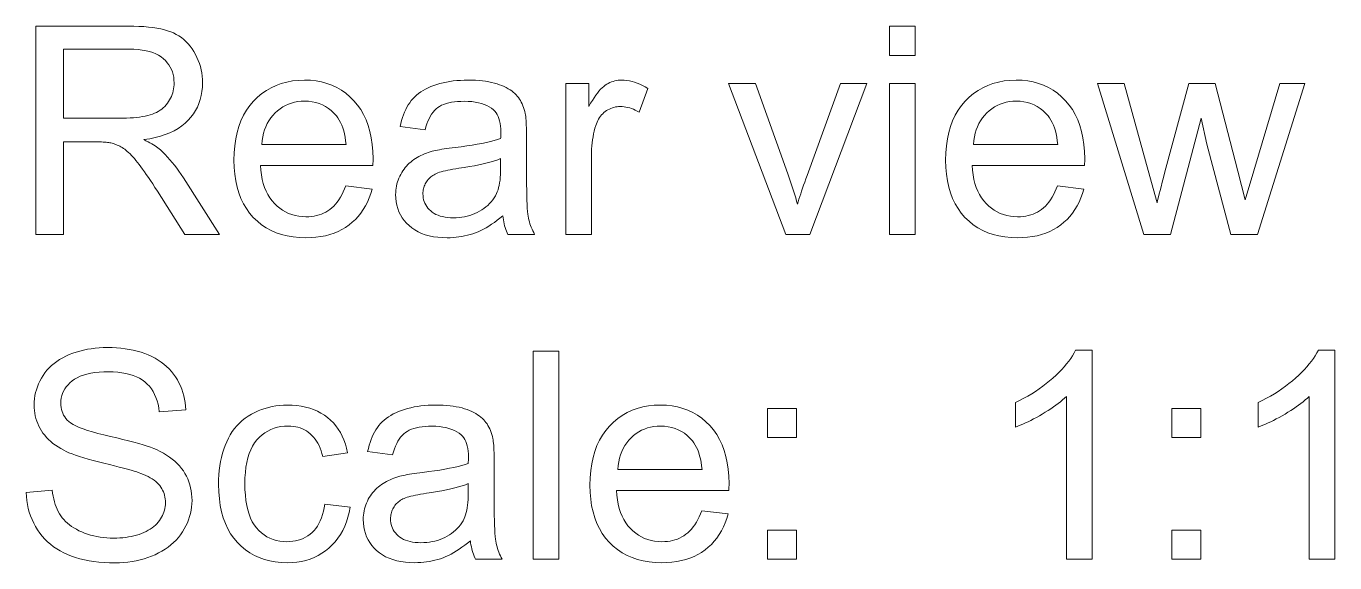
# Model space of a CAD drawing. Extents: x 10 to 410, y 5 to 287.
# Drawn here: x 251.95 to 283.36, y 89.09 to 101.98 of the extents above; entities that cross this region are included whole.
import ezdxf

# ---------------------------------------------------------------- set-up
doc = ezdxf.new("R2010")
doc.units = 0

msp = doc.modelspace()

# ---------------------------------------------------------------- linework, layer by layer
at = {"color": 7, "lineweight": 13}
for points in [[(252.182724, 96.981026), (252.182724, 101.981026), (254.399643, 101.981026), (254.530121, 101.979675), (254.654205, 101.975639), (254.771866, 101.968903), (254.883133, 101.959473), (254.987976, 101.947342), (255.086395, 101.932526), (255.178421, 101.915009), (255.264023, 101.894806), (255.343231, 101.871902), (255.416, 101.846306), (255.484192, 101.817299), (255.549561, 101.784164), (255.612152, 101.746902), (255.671936, 101.705513), (255.728928, 101.659996), (255.783127, 101.610359), (255.834534, 101.556587), (255.883133, 101.498695), (255.92894, 101.436668), (255.971939, 101.370522), (256.011475, 101.30159), (256.046844, 101.231232), (256.078033, 101.159439), (256.105103, 101.086212), (256.127991, 101.011551), (256.146698, 100.935463), (256.161255, 100.857933), (256.171661, 100.778976), (256.177917, 100.698593), (256.179993, 100.616768), (256.176544, 100.512032), (256.166199, 100.410629), (256.148987, 100.312576), (256.124878, 100.217857), (256.093872, 100.126488), (256.055969, 100.03846), (256.0112, 99.953773), (255.959534, 99.872429), (255.90097, 99.794426), (255.83551, 99.719772), (255.762863, 99.649445), (255.682724, 99.584435), (255.595062, 99.52475), (255.499908, 99.470383), (255.397247, 99.421341), (255.287079, 99.377617), (255.169418, 99.339211), (255.04425, 99.306129), (254.911575, 99.278366), (254.771393, 99.25592), (254.822662, 99.230721), (254.871399, 99.205582), (254.917603, 99.180511), (254.961304, 99.155518), (255.002472, 99.130585), (255.041107, 99.105721), (255.077225, 99.080925), (255.110825, 99.056198), (255.141891, 99.03154), (255.170441, 99.006943), (255.228119, 98.952408), (255.285172, 98.895218), (255.341614, 98.835358), (255.397461, 98.772842), (255.452667, 98.707664), (255.507278, 98.639824), (255.561264, 98.569328), (255.614639, 98.49617), (255.667404, 98.420349), (255.719559, 98.341873), (256.589264, 96.981026), (255.757065, 96.981026), (255.095413, 98.021271), (255.038452, 98.1092), (254.983536, 98.192894), (254.930679, 98.272362), (254.879852, 98.347603), (254.831085, 98.41861), (254.784363, 98.48539), (254.73967, 98.547943), (254.697037, 98.606262), (254.656464, 98.660355), (254.61792, 98.71022), (254.580795, 98.756538), (254.544449, 98.799988), (254.508896, 98.840576), (254.474121, 98.878296), (254.44014, 98.913155), (254.406937, 98.945145), (254.374512, 98.974274), (254.34288, 99.000534), (254.312027, 99.023933), (254.281967, 99.044464), (254.252243, 99.062981), (254.222412, 99.080345), (254.19249, 99.096542), (254.16246, 99.111588), (254.132324, 99.125465), (254.102097, 99.138191), (254.071747, 99.14975), (254.041321, 99.160156), (254.010773, 99.169395), (253.980133, 99.177475), (253.956177, 99.182014), (253.929382, 99.186073), (253.899704, 99.189651), (253.867172, 99.192757), (253.831757, 99.195381), (253.793503, 99.197533), (253.752365, 99.199203), (253.708374, 99.200401), (253.661499, 99.201111), (253.611771, 99.201355), (252.844391, 99.201355), (252.844391, 96.981026)], [(272.670441, 101.275024), (272.670441, 101.981026), (273.284363, 101.981026), (273.284363, 101.275024)], [(252.844391, 99.774338), (254.266617, 99.774338), (254.355362, 99.775276), (254.440155, 99.778091), (254.520981, 99.782784), (254.59787, 99.789345), (254.670776, 99.797791), (254.739746, 99.808105), (254.804749, 99.820297), (254.865799, 99.834366), (254.922897, 99.850311), (254.976028, 99.868134), (255.02597, 99.888016), (255.073441, 99.910156), (255.118469, 99.93454), (255.161026, 99.961174), (255.201141, 99.990067), (255.238785, 100.021202), (255.273987, 100.054596), (255.306732, 100.090233), (255.337021, 100.128128), (255.364853, 100.168266), (255.390121, 100.2099), (255.412735, 100.252243), (255.432678, 100.295296), (255.449982, 100.339073), (255.464615, 100.383568), (255.476578, 100.428772), (255.485886, 100.474701), (255.492538, 100.521339), (255.496536, 100.568695), (255.497864, 100.616768), (255.495285, 100.686447), (255.487564, 100.753601), (255.474686, 100.818237), (255.456665, 100.880341), (255.433487, 100.939926), (255.405167, 100.996986), (255.371689, 101.051521), (255.333054, 101.103539), (255.289291, 101.153023), (255.240356, 101.199989), (255.185867, 101.243408), (255.125427, 101.282257), (255.05899, 101.316528), (254.986603, 101.346237), (254.908249, 101.371376), (254.823914, 101.391937), (254.733627, 101.407936), (254.63736, 101.419357), (254.535126, 101.426216), (254.426926, 101.428505), (252.844391, 101.428505)], [(259.61792, 98.147469), (260.252289, 98.069023), (260.219727, 97.96032), (260.182037, 97.856606), (260.139221, 97.757866), (260.091309, 97.664108), (260.038269, 97.575333), (259.980133, 97.491531), (259.91687, 97.412712), (259.84848, 97.338867), (259.774963, 97.270012), (259.69635, 97.206131), (259.612946, 97.147804), (259.525024, 97.095627), (259.432587, 97.049576), (259.335663, 97.009674), (259.234222, 96.975906), (259.128296, 96.94828), (259.017853, 96.926796), (258.902924, 96.911446), (258.783478, 96.902237), (258.659515, 96.89917), (258.503876, 96.904068), (258.354828, 96.918747), (258.212341, 96.943222), (258.076447, 96.977478), (257.947144, 97.02153), (257.824402, 97.075363), (257.708252, 97.138992), (257.598694, 97.212402), (257.495697, 97.295609), (257.399292, 97.388596), (257.310852, 97.490425), (257.231689, 97.600128), (257.161865, 97.717705), (257.101349, 97.84317), (257.05014, 97.976509), (257.00824, 98.117722), (256.975647, 98.266823), (256.952362, 98.423798), (256.938385, 98.588646), (256.933746, 98.761383), (256.938446, 98.940094), (256.952576, 99.110626), (256.976105, 99.27298), (257.009064, 99.427139), (257.051422, 99.573112), (257.10318, 99.710899), (257.164368, 99.840508), (257.234985, 99.961929), (257.314972, 100.075157), (257.404419, 100.180206), (257.501343, 100.276115), (257.603851, 100.361923), (257.711975, 100.437645), (257.825684, 100.503265), (257.945007, 100.558792), (258.069885, 100.604218), (258.200378, 100.639549), (258.336456, 100.664795), (258.478149, 100.679932), (258.625427, 100.684982), (258.768066, 100.680038), (258.905365, 100.665199), (259.037354, 100.640472), (259.164032, 100.605858), (259.28537, 100.561348), (259.401398, 100.506943), (259.512115, 100.442657), (259.617493, 100.368477), (259.71759, 100.284401), (259.812317, 100.190437), (259.899811, 100.087509), (259.978088, 99.976524), (260.04715, 99.857491), (260.106995, 99.730415), (260.157654, 99.595284), (260.199097, 99.452103), (260.231323, 99.300873), (260.254333, 99.141602), (260.268158, 98.974274), (260.272766, 98.798897), (260.272736, 98.787437), (260.272614, 98.774887), (260.272461, 98.761246), (260.272217, 98.746513), (260.271912, 98.730682), (260.271545, 98.713768), (260.271088, 98.695763), (260.270569, 98.676659), (260.269989, 98.656471), (260.269348, 98.635185), (257.568115, 98.635185), (257.577637, 98.518608), (257.592529, 98.407631), (257.612823, 98.302238), (257.638519, 98.202446), (257.669586, 98.108246), (257.706055, 98.019638), (257.747894, 97.936623), (257.795135, 97.8592), (257.847748, 97.787369), (257.905762, 97.721138), (257.967987, 97.660866), (258.033203, 97.606949), (258.10141, 97.559372), (258.172638, 97.518135), (258.246826, 97.483246), (258.324066, 97.454697), (258.404266, 97.432495), (258.487488, 97.416634), (258.5737, 97.40712), (258.662933, 97.403946), (258.729492, 97.405716), (258.794037, 97.411041), (258.856628, 97.419907), (258.917236, 97.43232), (258.975861, 97.44828), (259.032501, 97.467789), (259.087189, 97.490845), (259.139893, 97.517448), (259.190613, 97.5476), (259.239349, 97.581299), (259.286102, 97.618881), (259.330872, 97.660698), (259.373688, 97.706741), (259.41452, 97.757011), (259.453339, 97.811516), (259.490234, 97.870247), (259.525116, 97.933212), (259.558014, 98.000397), (259.588959, 98.071815)], [(263.386688, 97.427818), (263.318726, 97.371544), (263.251282, 97.31868), (263.184326, 97.269226), (263.11792, 97.223183), (263.052002, 97.18055), (262.986603, 97.141327), (262.921722, 97.105515), (262.85733, 97.073112), (262.793488, 97.044121), (262.730133, 97.018539), (262.666565, 96.995865), (262.602081, 96.975571), (262.536682, 96.957664), (262.470367, 96.942146), (262.403137, 96.929016), (262.334961, 96.918266), (262.2659, 96.909912), (262.195892, 96.903946), (262.124969, 96.900368), (262.053101, 96.89917), (261.936493, 96.902084), (261.825409, 96.910835), (261.719849, 96.925415), (261.619812, 96.945831), (261.52533, 96.972076), (261.43634, 97.00415), (261.352875, 97.042061), (261.274933, 97.0858), (261.202545, 97.135376), (261.135651, 97.190781), (261.074738, 97.250725), (261.020233, 97.313904), (260.972137, 97.380325), (260.930481, 97.449989), (260.895203, 97.522888), (260.866333, 97.599037), (260.843903, 97.678413), (260.827881, 97.76104), (260.818268, 97.846901), (260.815063, 97.936005), (260.816254, 97.988754), (260.819885, 98.040573), (260.825958, 98.091476), (260.834412, 98.141464), (260.845337, 98.190521), (260.858643, 98.238663), (260.87439, 98.285889), (260.892548, 98.332184), (260.913116, 98.377563), (260.936127, 98.42202), (260.96109, 98.465149), (260.987549, 98.506538), (261.015533, 98.546188), (261.044983, 98.584099), (261.075958, 98.620262), (261.108429, 98.654694), (261.142395, 98.687386), (261.177887, 98.718338), (261.214844, 98.747551), (261.253326, 98.775024), (261.29303, 98.80098), (261.33374, 98.825638), (261.375427, 98.848999), (261.418121, 98.871063), (261.461792, 98.891838), (261.50647, 98.911308), (261.552124, 98.929489), (261.598755, 98.946373), (261.646393, 98.96196), (261.695007, 98.97625), (261.733002, 98.985764), (261.774658, 98.995216), (261.820038, 99.004593), (261.86908, 99.013901), (261.921814, 99.023148), (261.97821, 99.032318), (262.0383, 99.041428), (262.102081, 99.050468), (262.169556, 99.059433), (262.240692, 99.068336), (262.385468, 99.086411), (262.52243, 99.105171), (262.65152, 99.124611), (262.772766, 99.144737), (262.886169, 99.165543), (262.99173, 99.187027), (263.089447, 99.209198), (263.179321, 99.232048), (263.261322, 99.255585), (263.33551, 99.2798), (263.336151, 99.304115), (263.336731, 99.326591), (263.33725, 99.347229), (263.337708, 99.36602), (263.338074, 99.382973), (263.338379, 99.398079), (263.338623, 99.411346), (263.338776, 99.422775), (263.338898, 99.432358), (263.338928, 99.440102), (263.337189, 99.512917), (263.33197, 99.581299), (263.323273, 99.645248), (263.311096, 99.704765), (263.295441, 99.759842), (263.276306, 99.810493), (263.253693, 99.856705), (263.2276, 99.898491), (263.198029, 99.935837), (263.164978, 99.96875), (263.115631, 100.008278), (263.061707, 100.043648), (263.003204, 100.074852), (262.940155, 100.101898), (262.872528, 100.124786), (262.800323, 100.143509), (262.723541, 100.158073), (262.642212, 100.168472), (262.556274, 100.174713), (262.46579, 100.176796), (262.381439, 100.175278), (262.301605, 100.170723), (262.226318, 100.163139), (262.155579, 100.152512), (262.089355, 100.138855), (262.027679, 100.122162), (261.97052, 100.102425), (261.917908, 100.079659), (261.869843, 100.053864), (261.826294, 100.025024), (261.786102, 99.992332), (261.748077, 99.954971), (261.712158, 99.912933), (261.678406, 99.866226), (261.64682, 99.814842), (261.617371, 99.758789), (261.590057, 99.698059), (261.564911, 99.63266), (261.541901, 99.562592), (261.521057, 99.487846), (260.920776, 99.569702), (260.938202, 99.645302), (260.957764, 99.717926), (260.979401, 99.78759), (261.003174, 99.854286), (261.029083, 99.918015), (261.057068, 99.978775), (261.087189, 100.036568), (261.119415, 100.091393), (261.153748, 100.14325), (261.190216, 100.192146), (261.229401, 100.238464), (261.271942, 100.282593), (261.31781, 100.324547), (261.367035, 100.364311), (261.419586, 100.401901), (261.475494, 100.437302), (261.534729, 100.47052), (261.597321, 100.501556), (261.663239, 100.530411), (261.732513, 100.557083), (261.804565, 100.581383), (261.878906, 100.603127), (261.955475, 100.622314), (262.034302, 100.638939), (262.115356, 100.653008), (262.198669, 100.66452), (262.284241, 100.67347), (262.37207, 100.679863), (262.462158, 100.683701), (262.554474, 100.684982), (262.645508, 100.683891), (262.733063, 100.680618), (262.817139, 100.675156), (262.897736, 100.667519), (262.974854, 100.6577), (263.048462, 100.645691), (263.118622, 100.6315), (263.185303, 100.615135), (263.248505, 100.596581), (263.308228, 100.575844), (263.364685, 100.553452), (263.41806, 100.529938), (263.468353, 100.505295), (263.515594, 100.479523), (263.559753, 100.452629), (263.600861, 100.424614), (263.638885, 100.39547), (263.673859, 100.365204), (263.70575, 100.333809), (263.734558, 100.301285), (263.761017, 100.267334), (263.785858, 100.231636), (263.809052, 100.194206), (263.830597, 100.155037), (263.850525, 100.114128), (263.868805, 100.071472), (263.885437, 100.027084), (263.900452, 99.980957), (263.913818, 99.93309), (263.925568, 99.883484), (263.931396, 99.849579), (263.936615, 99.810631), (263.941223, 99.766632), (263.94519, 99.71759), (263.948578, 99.663498), (263.951355, 99.604355), (263.953491, 99.540169), (263.955017, 99.470932), (263.955933, 99.396645), (263.956238, 99.317314), (263.956238, 98.498764), (263.956635, 98.333839), (263.957825, 98.181503), (263.959778, 98.041756), (263.962524, 97.914589), (263.966064, 97.800003), (263.970367, 97.698013), (263.975464, 97.608604), (263.981354, 97.531776), (263.988037, 97.467537), (263.995483, 97.415886), (264.004089, 97.370712), (264.014221, 97.325912), (264.025909, 97.281487), (264.039124, 97.237434), (264.053894, 97.193764), (264.07016, 97.150467), (264.087982, 97.107544), (264.10733, 97.064995), (264.128235, 97.02282), (264.150665, 96.981026), (263.50946, 96.981026), (263.491028, 97.019875), (263.473999, 97.060013), (263.458313, 97.101456), (263.44397, 97.144188), (263.431, 97.188225), (263.419403, 97.233551), (263.40918, 97.280174), (263.40033, 97.328094), (263.392822, 97.377312)], [(264.901001, 96.981026), (264.901001, 100.603127), (265.453522, 100.603127), (265.453522, 100.054016), (265.495483, 100.128464), (265.536804, 100.19767), (265.577484, 100.26162), (265.617493, 100.32032), (265.656891, 100.373764), (265.695618, 100.421951), (265.733704, 100.46489), (265.771118, 100.502579), (265.807892, 100.535019), (265.844055, 100.562202), (265.880219, 100.585526), (265.917084, 100.6064), (265.954712, 100.624817), (265.993011, 100.640778), (266.032043, 100.654289), (266.071808, 100.665337), (266.112274, 100.673935), (266.153442, 100.680069), (266.195343, 100.683754), (266.237976, 100.684982), (266.30014, 100.683006), (266.362518, 100.677071), (266.42511, 100.667175), (266.487915, 100.653328), (266.550903, 100.635529), (266.614105, 100.61377), (266.67749, 100.588051), (266.741119, 100.55838), (266.804932, 100.52475), (266.868927, 100.487167), (266.657471, 99.917587), (266.612457, 99.942863), (266.567444, 99.965469), (266.52243, 99.985428), (266.477386, 100.002716), (266.432373, 100.017349), (266.38736, 100.02932), (266.342346, 100.038628), (266.297302, 100.04528), (266.252289, 100.049271), (266.207275, 100.050606), (266.16745, 100.049393), (266.128418, 100.045761), (266.09021, 100.039703), (266.052856, 100.031227), (266.016266, 100.020332), (265.98053, 100.007011), (265.945618, 99.991272), (265.911499, 99.973114), (265.878204, 99.95253), (265.845734, 99.929527), (265.814606, 99.904373), (265.785309, 99.877342), (265.757843, 99.848434), (265.732239, 99.817657), (265.708466, 99.784996), (265.686523, 99.750465), (265.666443, 99.714058), (265.648193, 99.675774), (265.631805, 99.635612), (265.617249, 99.593575), (265.597778, 99.527481), (265.580414, 99.460152), (265.565063, 99.391602), (265.551758, 99.321815), (265.540497, 99.250809), (265.531281, 99.178574), (265.524109, 99.105103), (265.519012, 99.030411), (265.51593, 98.954491), (265.514923, 98.877342), (265.514923, 96.981026)], [(270.180664, 96.981026), (268.802765, 100.603127), (269.450806, 100.603127), (270.228424, 98.43396), (270.253448, 98.363426), (270.278076, 98.292351), (270.302307, 98.220726), (270.326111, 98.14856), (270.349487, 98.075844), (270.372498, 98.002579), (270.395081, 97.928772), (270.417236, 97.854424), (270.438995, 97.779526), (270.460358, 97.704079), (270.477356, 97.762543), (270.495667, 97.823318), (270.515289, 97.886414), (270.536194, 97.951828), (270.558411, 98.019569), (270.581909, 98.089622), (270.606689, 98.161995), (270.632782, 98.236687), (270.660187, 98.313698), (270.688843, 98.393028), (271.493774, 100.603127), (272.124725, 100.603127), (270.753662, 96.981026)], [(272.670441, 96.981026), (272.670441, 100.603127), (273.284363, 100.603127), (273.284363, 96.981026)], [(276.698395, 98.147469), (277.332794, 98.069023), (277.300201, 97.96032), (277.262512, 97.856606), (277.219727, 97.757866), (277.171814, 97.664108), (277.118774, 97.575333), (277.060608, 97.491531), (276.997345, 97.412712), (276.928955, 97.338867), (276.855469, 97.270012), (276.776855, 97.206131), (276.69342, 97.147804), (276.605499, 97.095627), (276.513062, 97.049576), (276.416138, 97.009674), (276.314697, 96.975906), (276.208771, 96.94828), (276.098328, 96.926796), (275.983398, 96.911446), (275.863953, 96.902237), (275.740021, 96.89917), (275.584381, 96.904068), (275.435303, 96.918747), (275.292816, 96.943222), (275.156921, 96.977478), (275.027618, 97.02153), (274.904877, 97.075363), (274.788727, 97.138992), (274.679169, 97.212402), (274.576172, 97.295609), (274.479797, 97.388596), (274.391327, 97.490425), (274.312195, 97.600128), (274.24234, 97.717705), (274.181824, 97.84317), (274.130615, 97.976509), (274.088715, 98.117722), (274.056122, 98.266823), (274.032867, 98.423798), (274.01889, 98.588646), (274.014221, 98.761383), (274.018951, 98.940094), (274.033051, 99.110626), (274.05658, 99.27298), (274.089539, 99.427139), (274.131897, 99.573112), (274.183685, 99.710899), (274.244873, 99.840508), (274.31546, 99.961929), (274.395477, 100.075157), (274.484894, 100.180206), (274.581818, 100.276115), (274.684357, 100.361923), (274.79248, 100.437645), (274.906189, 100.503265), (275.025482, 100.558792), (275.150391, 100.604218), (275.280884, 100.639549), (275.416962, 100.664795), (275.558655, 100.679932), (275.705902, 100.684982), (275.848541, 100.680038), (275.98587, 100.665199), (276.117859, 100.640472), (276.244507, 100.605858), (276.365875, 100.561348), (276.481903, 100.506943), (276.592621, 100.442657), (276.697998, 100.368477), (276.798065, 100.284401), (276.892822, 100.190437), (276.980286, 100.087509), (277.058563, 99.976524), (277.127625, 99.857491), (277.1875, 99.730415), (277.238129, 99.595284), (277.279572, 99.452103), (277.311798, 99.300873), (277.334839, 99.141602), (277.348633, 98.974274), (277.353241, 98.798897), (277.35321, 98.787437), (277.353119, 98.774887), (277.352936, 98.761246), (277.352692, 98.746513), (277.352386, 98.730682), (277.35202, 98.713768), (277.351563, 98.695763), (277.351074, 98.676659), (277.350494, 98.656471), (277.349854, 98.635185), (274.648621, 98.635185), (274.658142, 98.518608), (274.673035, 98.407631), (274.693329, 98.302238), (274.718994, 98.202446), (274.750092, 98.108246), (274.78653, 98.019638), (274.8284, 97.936623), (274.87561, 97.8592), (274.928253, 97.787369), (274.986267, 97.721138), (275.048462, 97.660866), (275.113678, 97.606949), (275.181885, 97.559372), (275.253113, 97.518135), (275.327332, 97.483246), (275.404541, 97.454697), (275.484772, 97.432495), (275.567993, 97.416634), (275.654205, 97.40712), (275.743439, 97.403946), (275.809967, 97.405716), (275.874542, 97.411041), (275.937134, 97.419907), (275.997742, 97.43232), (276.056366, 97.44828), (276.113007, 97.467789), (276.167664, 97.490845), (276.220367, 97.517448), (276.271088, 97.5476), (276.319824, 97.581299), (276.366577, 97.618881), (276.411377, 97.660698), (276.454163, 97.706741), (276.494995, 97.757011), (276.533844, 97.811516), (276.570709, 97.870247), (276.605591, 97.933212), (276.638519, 98.000397), (276.669464, 98.071815)], [(278.772064, 96.981026), (277.663605, 100.603127), (278.298004, 100.603127), (278.87439, 98.512405), (279.089264, 97.734779), (279.093597, 97.752686), (279.101135, 97.783211), (279.111877, 97.826355), (279.125824, 97.882118), (279.142975, 97.9505), (279.163361, 98.031502), (279.18692, 98.125122), (279.213684, 98.231369), (279.243652, 98.350227), (279.276855, 98.481705), (279.853241, 100.603127), (280.484222, 100.603127), (281.02652, 98.502174), (281.207275, 97.809814), (281.415314, 98.508995), (282.036072, 100.603127), (282.632935, 100.603127), (281.50058, 96.981026), (280.862793, 96.981026), (280.286407, 99.150192), (280.146576, 99.767517), (279.413269, 96.981026)], [(257.602234, 99.139961), (259.624725, 99.139961), (259.615051, 99.22908), (259.602356, 99.313629), (259.58667, 99.393608), (259.567993, 99.469017), (259.546295, 99.539856), (259.521606, 99.606125), (259.493896, 99.667824), (259.463196, 99.724953), (259.429504, 99.777512), (259.392822, 99.8255), (259.332397, 99.892899), (259.268524, 99.953194), (259.201172, 100.006401), (259.130341, 100.052513), (259.056, 100.09153), (258.97821, 100.123451), (258.896942, 100.148285), (258.812195, 100.166016), (258.723969, 100.176659), (258.632233, 100.180206), (258.549011, 100.177376), (258.468475, 100.168884), (258.390625, 100.154732), (258.31546, 100.134911), (258.243011, 100.109436), (258.173248, 100.0783), (258.106171, 100.041496), (258.041779, 99.999031), (257.980103, 99.950912), (257.921112, 99.897125), (257.866058, 99.8386), (257.816132, 99.776253), (257.771393, 99.710083), (257.73175, 99.640099), (257.697296, 99.566292), (257.667999, 99.488663), (257.643829, 99.407219), (257.624817, 99.321953), (257.610931, 99.232864)], [(274.682709, 99.139961), (276.705231, 99.139961), (276.695557, 99.22908), (276.682861, 99.313629), (276.667175, 99.393608), (276.648468, 99.469017), (276.62677, 99.539856), (276.602081, 99.606125), (276.574402, 99.667824), (276.543701, 99.724953), (276.51001, 99.777512), (276.473297, 99.8255), (276.412903, 99.892899), (276.34903, 99.953194), (276.281677, 100.006401), (276.210815, 100.052513), (276.136505, 100.09153), (276.058716, 100.123451), (275.977417, 100.148285), (275.89267, 100.166016), (275.804443, 100.176659), (275.712738, 100.180206), (275.629486, 100.177376), (275.54895, 100.168884), (275.4711, 100.154732), (275.395966, 100.134911), (275.323486, 100.109436), (275.253723, 100.0783), (275.186646, 100.041496), (275.122284, 99.999031), (275.060608, 99.950912), (275.001617, 99.897125), (274.946533, 99.8386), (274.896637, 99.776253), (274.851868, 99.710083), (274.812256, 99.640099), (274.777802, 99.566292), (274.748474, 99.488663), (274.724304, 99.407219), (274.705292, 99.321953), (274.691437, 99.232864)], [(263.33551, 98.798897), (263.26532, 98.772018), (263.188446, 98.745964), (263.104889, 98.720726), (263.014648, 98.696304), (262.917725, 98.672707), (262.814087, 98.649918), (262.703796, 98.627953), (262.586823, 98.606812), (262.463135, 98.586479), (262.332794, 98.566971), (262.259277, 98.555923), (262.190216, 98.544601), (262.12558, 98.533005), (262.065399, 98.521133), (262.009644, 98.508995), (261.958313, 98.496582), (261.911407, 98.483887), (261.868927, 98.470932), (261.830902, 98.457695), (261.797302, 98.444191), (261.766663, 98.429916), (261.737427, 98.414383), (261.709625, 98.397583), (261.683258, 98.379524), (261.658325, 98.360207), (261.634827, 98.339622), (261.612762, 98.317772), (261.592133, 98.29467), (261.572937, 98.270302), (261.555176, 98.244667), (261.538971, 98.218117), (261.524475, 98.190987), (261.511688, 98.163277), (261.50058, 98.134979), (261.491211, 98.10611), (261.483551, 98.07666), (261.47757, 98.046631), (261.473297, 98.016022), (261.470734, 97.984825), (261.46991, 97.953056), (261.471741, 97.904762), (261.477325, 97.858109), (261.486633, 97.813087), (261.499634, 97.769699), (261.516357, 97.727959), (261.536804, 97.687843), (261.560974, 97.649376), (261.588867, 97.612541), (261.620453, 97.577339), (261.655762, 97.543785), (261.694672, 97.51268), (261.73703, 97.484848), (261.782806, 97.460289), (261.832031, 97.439003), (261.884705, 97.420998), (261.940826, 97.406265), (262.000397, 97.394806), (262.063416, 97.38662), (262.129883, 97.381706), (262.199768, 97.380074), (262.269928, 97.381622), (262.338531, 97.386276), (262.405548, 97.394035), (262.470978, 97.4049), (262.534882, 97.418869), (262.597168, 97.435936), (262.657928, 97.456108), (262.717102, 97.479385), (262.774689, 97.505768), (262.83075, 97.535255), (262.884521, 97.567436), (262.935364, 97.601898), (262.983307, 97.638649), (263.02829, 97.677681), (263.070343, 97.719002), (263.109467, 97.762611), (263.14563, 97.808502), (263.178894, 97.856674), (263.209229, 97.907135), (263.236603, 97.959877), (263.255402, 98.003471), (263.272217, 98.05101), (263.287048, 98.102516), (263.299896, 98.157967), (263.310791, 98.217384), (263.319702, 98.280754), (263.326599, 98.348076), (263.331573, 98.419365), (263.334534, 98.494598), (263.33551, 98.573792)], [(251.947388, 90.78389), (252.571533, 90.838455), (252.581573, 90.764771), (252.593979, 90.693779), (252.608719, 90.625481), (252.625824, 90.559875), (252.645294, 90.496964), (252.667099, 90.436752), (252.691269, 90.379234), (252.717773, 90.324402), (252.746658, 90.27227), (252.777878, 90.222839), (252.812073, 90.175667), (252.849838, 90.130341), (252.89119, 90.086853), (252.936127, 90.045212), (252.98465, 90.005409), (253.036743, 89.967445), (253.092422, 89.931328), (253.151688, 89.897049), (253.214523, 89.864616), (253.280945, 89.834023), (253.350006, 89.805832), (253.420776, 89.780609), (253.493256, 89.758362), (253.567444, 89.739075), (253.643326, 89.722748), (253.720917, 89.709396), (253.800217, 89.699013), (253.881226, 89.691597), (253.963928, 89.687141), (254.04834, 89.685661), (254.123169, 89.686783), (254.196228, 89.690163), (254.267502, 89.695793), (254.337021, 89.703667), (254.404755, 89.713799), (254.470718, 89.726181), (254.534897, 89.740814), (254.597321, 89.75769), (254.657959, 89.776825), (254.716827, 89.79821), (254.773315, 89.821556), (254.826859, 89.846573), (254.877411, 89.87326), (254.925018, 89.901619), (254.969635, 89.931656), (255.011307, 89.963356), (255.049988, 89.996727), (255.085724, 90.031769), (255.118484, 90.068489), (255.14827, 90.106873), (255.175171, 90.146454), (255.199219, 90.186752), (255.220459, 90.227768), (255.238861, 90.269493), (255.254425, 90.311943), (255.267166, 90.355103), (255.277069, 90.398979), (255.284149, 90.443573), (255.288391, 90.488884), (255.28981, 90.534912), (255.288452, 90.581383), (255.284363, 90.626656), (255.277542, 90.670738), (255.26799, 90.713631), (255.255707, 90.755325), (255.240707, 90.795822), (255.222961, 90.835129), (255.202499, 90.873245), (255.179306, 90.910164), (255.153381, 90.945892), (255.124329, 90.980461), (255.091721, 91.013901), (255.055573, 91.046219), (255.015869, 91.077408), (254.972626, 91.107468), (254.925827, 91.136414), (254.875488, 91.164223), (254.821594, 91.19091), (254.76416, 91.216476), (254.703186, 91.240913), (254.658066, 91.257469), (254.60318, 91.275772), (254.538544, 91.295807), (254.464172, 91.317581), (254.38002, 91.341103), (254.286133, 91.366356), (254.18248, 91.393349), (254.069077, 91.422089), (253.945923, 91.45256), (253.813004, 91.484772), (253.679337, 91.51767), (253.55394, 91.550186), (253.436783, 91.582336), (253.327881, 91.614105), (253.227234, 91.6455), (253.134827, 91.676521), (253.05069, 91.707161), (252.974808, 91.737434), (252.907181, 91.767326), (252.847794, 91.796844), (252.778, 91.835266), (252.711853, 91.875496), (252.649353, 91.917534), (252.5905, 91.96138), (252.535294, 92.007027), (252.483749, 92.054489), (252.435837, 92.103752), (252.391586, 92.154831), (252.350983, 92.20771), (252.314026, 92.262398), (252.280655, 92.318657), (252.250793, 92.376244), (252.224442, 92.435165), (252.201614, 92.495415), (252.182297, 92.556992), (252.166489, 92.619904), (252.15419, 92.684143), (252.145401, 92.74971), (252.140137, 92.816612), (252.138382, 92.884842), (252.140533, 92.96006), (252.146973, 93.034294), (252.157715, 93.107536), (252.17276, 93.179794), (252.192093, 93.25106), (252.215729, 93.321335), (252.243668, 93.390625), (252.275894, 93.458923), (252.312424, 93.52623), (252.353256, 93.592552), (252.398209, 93.656792), (252.447113, 93.717857), (252.499969, 93.775749), (252.556793, 93.830475), (252.617569, 93.882027), (252.682312, 93.930405), (252.751007, 93.975616), (252.823654, 94.017654), (252.900253, 94.056519), (252.980804, 94.092209), (253.06427, 94.124611), (253.149567, 94.153603), (253.23671, 94.179184), (253.325699, 94.201347), (253.416519, 94.220108), (253.509186, 94.235458), (253.603699, 94.247391), (253.700043, 94.25592), (253.798233, 94.261032), (253.89827, 94.262741), (254.008148, 94.260948), (254.115387, 94.255577), (254.220016, 94.246628), (254.322006, 94.234093), (254.421371, 94.217979), (254.518127, 94.19828), (254.612244, 94.175003), (254.703735, 94.14814), (254.792587, 94.117706), (254.87883, 94.083679), (254.961792, 94.046181), (255.040833, 94.005302), (255.115952, 93.961052), (255.187149, 93.913422), (255.254425, 93.862419), (255.31778, 93.808037), (255.377213, 93.750275), (255.432724, 93.68914), (255.484299, 93.624626), (255.531967, 93.55674), (255.575562, 93.486237), (255.614914, 93.413902), (255.65004, 93.339722), (255.680939, 93.263695), (255.707611, 93.185829), (255.730057, 93.106125), (255.748276, 93.024574), (255.762253, 92.941185), (255.772003, 92.855957), (255.777542, 92.768883), (255.143158, 92.72113), (255.130478, 92.813629), (255.11293, 92.901489), (255.090515, 92.984703), (255.063217, 93.063286), (255.031036, 93.13723), (254.993973, 93.206535), (254.952042, 93.271202), (254.905228, 93.331223), (254.853546, 93.386612), (254.796982, 93.437363), (254.735153, 93.483376), (254.667709, 93.524544), (254.594635, 93.560867), (254.515945, 93.592346), (254.43161, 93.61898), (254.34166, 93.640778), (254.246078, 93.65773), (254.144867, 93.669838), (254.038025, 93.677101), (253.925552, 93.67952), (253.808762, 93.677322), (253.698471, 93.670723), (253.594711, 93.659721), (253.497452, 93.644325), (253.406708, 93.624527), (253.322495, 93.600327), (253.244781, 93.571732), (253.173584, 93.538727), (253.108902, 93.501335), (253.05072, 93.459534), (252.998566, 93.414635), (252.951889, 93.367928), (252.910706, 93.319412), (252.875015, 93.269089), (252.844803, 93.216949), (252.820099, 93.163017), (252.800888, 93.107269), (252.787155, 93.049713), (252.778915, 92.990349), (252.776169, 92.929184), (252.778122, 92.876244), (252.783951, 92.825226), (252.793671, 92.776108), (252.807281, 92.728905), (252.824768, 92.683617), (252.846161, 92.640228), (252.871429, 92.598755), (252.900589, 92.559196), (252.93364, 92.521538), (252.970581, 92.485794), (253.014938, 92.45092), (253.071594, 92.415878), (253.140579, 92.380661), (253.221878, 92.345276), (253.315475, 92.309723), (253.421402, 92.273994), (253.539627, 92.238098), (253.670166, 92.202034), (253.813019, 92.165794), (253.968185, 92.129387), (254.124451, 92.093353), (254.270584, 92.058235), (254.40657, 92.024048), (254.53244, 91.990776), (254.648193, 91.958427), (254.753799, 91.926994), (254.849274, 91.896492), (254.934631, 91.866905), (255.009857, 91.838234), (255.074936, 91.810493), (255.159973, 91.769173), (255.240433, 91.7257), (255.316315, 91.680084), (255.387634, 91.632317), (255.454376, 91.582405), (255.516556, 91.530342), (255.574158, 91.476128), (255.627197, 91.419769), (255.675659, 91.361259), (255.719559, 91.300598), (255.759079, 91.23793), (255.794449, 91.173386), (255.825653, 91.106956), (255.852707, 91.038658), (255.875595, 90.968491), (255.894318, 90.896439), (255.908875, 90.82251), (255.919281, 90.746712), (255.925522, 90.669037), (255.927597, 90.589478), (255.925323, 90.510132), (255.918457, 90.431702), (255.907043, 90.354195), (255.891037, 90.277611), (255.870468, 90.20195), (255.845337, 90.127205), (255.815628, 90.053375), (255.781357, 89.980476), (255.742508, 89.908493), (255.699097, 89.837433), (255.651398, 89.768402), (255.599701, 89.702507), (255.544022, 89.639755), (255.48436, 89.580132), (255.4207, 89.523659), (255.353043, 89.470314), (255.281403, 89.420105), (255.20578, 89.373039), (255.12616, 89.329109), (255.042542, 89.288322), (254.955856, 89.25106), (254.867035, 89.21772), (254.776047, 89.188301), (254.682922, 89.162811), (254.587646, 89.141235), (254.490219, 89.123589), (254.390656, 89.109856), (254.288925, 89.100052), (254.185059, 89.09417), (254.079041, 89.092209), (253.945496, 89.094185), (253.816345, 89.100121), (253.691605, 89.110016), (253.571259, 89.123863), (253.455322, 89.141663), (253.343765, 89.163422), (253.236618, 89.18914), (253.133881, 89.218811), (253.035538, 89.252441), (252.941589, 89.290024), (252.851822, 89.331581), (252.766006, 89.377136), (252.684158, 89.426674), (252.606247, 89.480202), (252.532303, 89.537727), (252.462326, 89.599236), (252.396286, 89.664734), (252.334213, 89.73423), (252.276108, 89.807709), (252.221939, 89.885185), (252.172226, 89.965691), (252.127472, 90.048279), (252.087646, 90.13295), (252.05278, 90.219696), (252.022842, 90.308525), (251.997864, 90.399437), (251.977829, 90.492432), (251.962738, 90.587502), (251.952591, 90.684654)], [(264.116547, 89.177475), (264.116547, 94.177475), (264.730469, 94.177475), (264.730469, 89.177475)], [(277.530609, 89.177475), (276.916687, 89.177475), (276.916687, 93.089478), (276.870972, 93.047188), (276.822479, 93.004898), (276.77124, 92.962601), (276.717224, 92.920311), (276.660461, 92.878021), (276.600922, 92.835732), (276.538635, 92.793434), (276.473572, 92.751144), (276.405762, 92.708855), (276.335175, 92.666557), (276.263947, 92.625328), (276.194183, 92.586205), (276.125885, 92.549202), (276.059052, 92.514313), (275.993683, 92.481537), (275.929779, 92.450874), (275.86734, 92.422325), (275.806396, 92.395889), (275.746887, 92.371574), (275.688843, 92.349373), (275.688843, 92.942825), (275.790558, 92.992279), (275.889679, 93.043777), (275.986206, 93.097328), (276.080139, 93.152916), (276.171448, 93.210556), (276.260193, 93.270241), (276.346375, 93.331978), (276.429932, 93.39576), (276.510895, 93.461578), (276.589264, 93.529449), (276.664093, 93.598145), (276.734436, 93.666428), (276.800232, 93.734299), (276.861572, 93.801758), (276.918396, 93.868813), (276.970703, 93.935455), (277.018524, 94.001694), (277.061829, 94.067513), (277.100647, 94.132935), (277.134979, 94.197937), (277.530609, 94.197937)], [(283.355988, 89.177475), (282.742065, 89.177475), (282.742065, 93.089478), (282.69635, 93.047188), (282.647858, 93.004898), (282.596619, 92.962601), (282.542603, 92.920311), (282.48584, 92.878021), (282.4263, 92.835732), (282.364014, 92.793434), (282.29895, 92.751144), (282.23114, 92.708855), (282.160553, 92.666557), (282.089325, 92.625328), (282.019562, 92.586205), (281.951263, 92.549202), (281.88443, 92.514313), (281.819061, 92.481537), (281.755157, 92.450874), (281.692719, 92.422325), (281.631775, 92.395889), (281.572266, 92.371574), (281.514221, 92.349373), (281.514221, 92.942825), (281.615936, 92.992279), (281.715057, 93.043777), (281.811584, 93.097328), (281.905487, 93.152916), (281.996826, 93.210556), (282.085571, 93.270241), (282.171722, 93.331978), (282.25531, 93.39576), (282.336273, 93.461578), (282.414642, 93.529449), (282.489471, 93.598145), (282.559814, 93.666428), (282.62561, 93.734299), (282.686951, 93.801758), (282.743774, 93.868813), (282.796082, 93.935455), (282.843903, 94.001694), (282.887207, 94.067513), (282.926025, 94.132935), (282.960327, 94.197937), (283.355988, 94.197937)], [(259.116547, 90.504211), (259.720245, 90.425766), (259.697357, 90.30365), (259.668335, 90.186958), (259.633118, 90.075684), (259.591736, 89.969833), (259.544159, 89.869408), (259.490417, 89.774406), (259.430511, 89.684822), (259.364441, 89.60067), (259.292175, 89.521935), (259.213745, 89.448624), (259.130371, 89.381554), (259.043304, 89.321541), (258.952484, 89.268593), (258.857971, 89.222702), (258.759705, 89.183868), (258.657745, 89.1521), (258.552063, 89.127388), (258.442688, 89.109741), (258.329559, 89.099152), (258.212738, 89.095619), (258.066956, 89.100479), (257.927002, 89.115059), (257.792877, 89.139359), (257.664581, 89.173386), (257.542114, 89.217125), (257.425476, 89.270584), (257.314697, 89.333771), (257.209717, 89.40667), (257.110596, 89.489296), (257.017303, 89.581635), (256.931427, 89.683052), (256.854614, 89.792892), (256.786835, 89.911156), (256.728088, 90.037842), (256.678375, 90.172958), (256.637695, 90.31649), (256.606079, 90.468452), (256.583466, 90.628838), (256.569916, 90.797646), (256.565399, 90.974884), (256.567322, 91.090744), (256.573181, 91.203667), (256.582886, 91.31366), (256.596497, 91.420723), (256.613983, 91.524849), (256.635376, 91.626045), (256.660645, 91.724304), (256.689819, 91.819633), (256.72287, 91.912025), (256.759796, 92.001488), (256.80072, 92.08728), (256.845673, 92.168678), (256.894714, 92.245674), (256.947784, 92.318268), (257.004944, 92.386459), (257.066132, 92.450256), (257.131409, 92.509651), (257.200714, 92.564651), (257.274109, 92.61525), (257.351532, 92.661446), (257.431702, 92.703239), (257.513275, 92.740639), (257.596252, 92.773636), (257.680603, 92.802238), (257.766357, 92.826431), (257.853516, 92.846237), (257.942078, 92.861633), (258.032043, 92.872635), (258.123383, 92.879234), (258.216156, 92.881432), (258.332001, 92.878448), (258.443573, 92.869492), (258.550842, 92.854576), (258.653809, 92.833679), (258.752472, 92.806824), (258.846832, 92.773994), (258.93692, 92.735199), (259.022705, 92.690437), (259.104187, 92.639702), (259.181366, 92.583), (259.253693, 92.520805), (259.320648, 92.453598), (259.382202, 92.381378), (259.438385, 92.304146), (259.489166, 92.221901), (259.534546, 92.134636), (259.574554, 92.042358), (259.609192, 91.945076), (259.638428, 91.842773), (259.662262, 91.735458), (259.065399, 91.643372), (259.047028, 91.714546), (259.026031, 91.782112), (259.002411, 91.846062), (258.976166, 91.906395), (258.947296, 91.96312), (258.915802, 92.01622), (258.881683, 92.065704), (258.84494, 92.11158), (258.805542, 92.153839), (258.76355, 92.192482), (258.71933, 92.227478), (258.673309, 92.258781), (258.625458, 92.286407), (258.575836, 92.310356), (258.524384, 92.330612), (258.47113, 92.347191), (258.416046, 92.360077), (258.359192, 92.369293), (258.300507, 92.374817), (258.240021, 92.376656), (258.148987, 92.373329), (258.061432, 92.363358), (257.977356, 92.346725), (257.896759, 92.323448), (257.819641, 92.293518), (257.746033, 92.256943), (257.675873, 92.213715), (257.609192, 92.163834), (257.54599, 92.1073), (257.486267, 92.044121), (257.431183, 91.97374), (257.381897, 91.895622), (257.338409, 91.809753), (257.30072, 91.716148), (257.268829, 91.614807), (257.242737, 91.505714), (257.222443, 91.388885), (257.207947, 91.264313), (257.199249, 91.131996), (257.19635, 90.991936), (257.199158, 90.849953), (257.20755, 90.71595), (257.221527, 90.58992), (257.241119, 90.471878), (257.266266, 90.361816), (257.297058, 90.259743), (257.333405, 90.165642), (257.375366, 90.079521), (257.422882, 90.001381), (257.476044, 89.931229), (257.533661, 89.86837), (257.594727, 89.812126), (257.65918, 89.762505), (257.727051, 89.719498), (257.79834, 89.683105), (257.873047, 89.653328), (257.951141, 89.630173), (258.032654, 89.613625), (258.117584, 89.603706), (258.205902, 89.600395), (258.277039, 89.602608), (258.345734, 89.609261), (258.412079, 89.620346), (258.476044, 89.635864), (258.537598, 89.655815), (258.596771, 89.680206), (258.653564, 89.709023), (258.707947, 89.742279), (258.759979, 89.779968), (258.809601, 89.822083), (258.856262, 89.868813), (258.899353, 89.920311), (258.938934, 89.976585), (258.974945, 90.037636), (259.007416, 90.103462), (259.036346, 90.174065), (259.061707, 90.249443), (259.083527, 90.32959), (259.101807, 90.414513)], [(262.609039, 89.624268), (262.541077, 89.567993), (262.473633, 89.515129), (262.406708, 89.465675), (262.340302, 89.419632), (262.274384, 89.376999), (262.208984, 89.337776), (262.144104, 89.301964), (262.079712, 89.269562), (262.015839, 89.24057), (261.952515, 89.214989), (261.888947, 89.192314), (261.824463, 89.17202), (261.759064, 89.154114), (261.692749, 89.138596), (261.625519, 89.125465), (261.557343, 89.114716), (261.488251, 89.106361), (261.418243, 89.100395), (261.347321, 89.096817), (261.275482, 89.095619), (261.158875, 89.098534), (261.047791, 89.107285), (260.94223, 89.121864), (260.842194, 89.142281), (260.747681, 89.168526), (260.658722, 89.2006), (260.575256, 89.23851), (260.497314, 89.282249), (260.424896, 89.331825), (260.358032, 89.38723), (260.297119, 89.447174), (260.242615, 89.510353), (260.194519, 89.576775), (260.152832, 89.646439), (260.117584, 89.719337), (260.088715, 89.795486), (260.066284, 89.874863), (260.050262, 89.957489), (260.040619, 90.04335), (260.037415, 90.132454), (260.038635, 90.185204), (260.042267, 90.237022), (260.048309, 90.287926), (260.056793, 90.337914), (260.067688, 90.386971), (260.081024, 90.435112), (260.096741, 90.482338), (260.114929, 90.528633), (260.135498, 90.574013), (260.158508, 90.618469), (260.183472, 90.661598), (260.20993, 90.702988), (260.237915, 90.742638), (260.267365, 90.780548), (260.29834, 90.816711), (260.330811, 90.851143), (260.364777, 90.883835), (260.400238, 90.914787), (260.437225, 90.944), (260.475708, 90.971474), (260.515411, 90.997429), (260.556122, 91.022087), (260.597809, 91.045448), (260.640503, 91.067513), (260.684174, 91.088287), (260.728821, 91.107758), (260.774475, 91.125938), (260.821136, 91.142822), (260.868744, 91.158409), (260.917358, 91.172699), (260.955353, 91.182213), (260.99704, 91.191666), (261.042419, 91.201042), (261.091461, 91.21035), (261.144165, 91.219597), (261.200592, 91.228767), (261.260681, 91.237877), (261.324463, 91.246918), (261.391937, 91.255882), (261.463074, 91.264786), (261.607849, 91.28286), (261.744781, 91.30162), (261.873871, 91.32106), (261.995148, 91.341187), (262.108551, 91.361992), (262.214111, 91.383476), (262.311798, 91.405647), (262.401672, 91.428497), (262.483704, 91.452034), (262.557892, 91.47625), (262.558533, 91.500565), (262.559113, 91.523041), (262.559631, 91.543678), (262.560059, 91.562469), (262.560455, 91.579422), (262.56076, 91.594528), (262.561005, 91.607796), (262.561157, 91.619225), (262.561279, 91.628807), (262.56131, 91.636551), (262.55957, 91.709366), (262.554352, 91.777748), (262.545654, 91.841698), (262.533478, 91.901215), (262.517822, 91.956291), (262.498688, 92.006943), (262.476074, 92.053154), (262.449982, 92.09494), (262.42041, 92.132286), (262.38736, 92.165199), (262.338013, 92.204727), (262.284088, 92.240097), (262.225586, 92.271301), (262.162537, 92.298347), (262.09491, 92.321236), (262.022705, 92.339958), (261.945923, 92.354523), (261.864563, 92.364922), (261.778656, 92.371162), (261.688171, 92.373245), (261.603821, 92.371727), (261.523987, 92.367172), (261.4487, 92.359589), (261.37793, 92.348961), (261.311737, 92.335304), (261.250031, 92.318604), (261.192902, 92.298874), (261.140289, 92.276108), (261.092224, 92.250305), (261.048676, 92.221474), (261.008484, 92.188782), (260.970428, 92.151421), (260.93454, 92.109383), (260.900787, 92.062675), (260.869202, 92.011292), (260.839752, 91.955238), (260.812439, 91.894508), (260.787292, 91.829109), (260.764282, 91.759041), (260.743439, 91.684296), (260.143158, 91.766151), (260.160583, 91.841751), (260.180115, 91.914375), (260.201782, 91.984039), (260.225555, 92.050735), (260.251434, 92.114464), (260.279449, 92.175224), (260.30957, 92.233017), (260.341797, 92.287842), (260.376129, 92.339699), (260.412598, 92.388596), (260.451782, 92.434914), (260.494324, 92.479042), (260.540192, 92.520996), (260.589417, 92.56076), (260.641968, 92.598351), (260.697876, 92.633751), (260.757111, 92.666969), (260.819702, 92.698006), (260.88562, 92.72686), (260.954895, 92.753532), (261.026947, 92.777832), (261.101257, 92.799576), (261.177856, 92.818764), (261.256653, 92.835388), (261.337738, 92.849457), (261.421051, 92.86097), (261.506622, 92.869919), (261.594452, 92.876312), (261.68454, 92.88015), (261.776855, 92.881432), (261.867889, 92.880341), (261.955444, 92.877068), (262.03952, 92.871605), (262.120087, 92.863968), (262.197205, 92.854149), (262.270844, 92.84214), (262.341003, 92.82795), (262.407684, 92.811584), (262.470886, 92.79303), (262.530609, 92.772293), (262.587036, 92.749901), (262.640442, 92.726387), (262.690735, 92.701744), (262.737976, 92.675972), (262.782135, 92.649078), (262.823242, 92.621063), (262.861267, 92.591919), (262.89624, 92.561653), (262.928101, 92.530258), (262.95694, 92.497734), (262.983398, 92.463783), (263.00824, 92.428085), (263.031433, 92.390656), (263.052979, 92.351486), (263.072906, 92.310577), (263.091187, 92.267921), (263.107819, 92.223534), (263.122833, 92.177406), (263.1362, 92.129539), (263.147919, 92.079933), (263.153748, 92.046028), (263.158966, 92.00708), (263.163574, 91.963081), (263.167572, 91.91404), (263.170959, 91.859947), (263.173706, 91.800804), (263.175873, 91.736618), (263.177399, 91.667381), (263.178314, 91.593094), (263.178619, 91.513763), (263.178619, 90.695213), (263.179016, 90.530289), (263.180206, 90.377953), (263.182159, 90.238205), (263.184906, 90.111038), (263.188446, 89.996452), (263.192749, 89.894463), (263.197845, 89.805054), (263.203735, 89.728226), (263.210388, 89.663986), (263.217834, 89.612335), (263.226471, 89.567154), (263.236603, 89.522362), (263.248291, 89.477936), (263.261505, 89.433884), (263.276245, 89.390213), (263.292542, 89.346916), (263.310364, 89.303993), (263.329712, 89.261444), (263.350616, 89.219269), (263.373047, 89.177475), (262.731842, 89.177475), (262.713409, 89.216324), (262.69635, 89.256462), (262.680664, 89.297905), (262.666351, 89.340637), (262.653381, 89.384674), (262.641785, 89.43), (262.631561, 89.476624), (262.622681, 89.524544), (262.615173, 89.573761)], [(268.16156, 90.343918), (268.795959, 90.265472), (268.763367, 90.156769), (268.725708, 90.053055), (268.682892, 89.954315), (268.634979, 89.860558), (268.58194, 89.771782), (268.523773, 89.687981), (268.46051, 89.609161), (268.39212, 89.535316), (268.318634, 89.466461), (268.240021, 89.40258), (268.156586, 89.344254), (268.068665, 89.292076), (267.976227, 89.246025), (267.879303, 89.206123), (267.777863, 89.172356), (267.671936, 89.14473), (267.561493, 89.123245), (267.446564, 89.107895), (267.327118, 89.098686), (267.203186, 89.095619), (267.047546, 89.100517), (266.898468, 89.115196), (266.755981, 89.139671), (266.620087, 89.173927), (266.490784, 89.217979), (266.368042, 89.271812), (266.251892, 89.335442), (266.142334, 89.408852), (266.039368, 89.492058), (265.942963, 89.585045), (265.854492, 89.686874), (265.77536, 89.796577), (265.705505, 89.914154), (265.644989, 90.039619), (265.593781, 90.172958), (265.55188, 90.314171), (265.519287, 90.463272), (265.496033, 90.620247), (265.482056, 90.785095), (265.477386, 90.957832), (265.482117, 91.136551), (265.496216, 91.307083), (265.519745, 91.469429), (265.552704, 91.623589), (265.595062, 91.769562), (265.646851, 91.907349), (265.708038, 92.036957), (265.778625, 92.158379), (265.858643, 92.271606), (265.948059, 92.376656), (266.044983, 92.472565), (266.147522, 92.558372), (266.255646, 92.634094), (266.369354, 92.699715), (266.488647, 92.755234), (266.613556, 92.800667), (266.744049, 92.835999), (266.880127, 92.861237), (267.02179, 92.876381), (267.169067, 92.881432), (267.311707, 92.876488), (267.449036, 92.861649), (267.581024, 92.836922), (267.707672, 92.802307), (267.829041, 92.757797), (267.945068, 92.7034), (268.055786, 92.639107), (268.161163, 92.564926), (268.26123, 92.48085), (268.355988, 92.386887), (268.443451, 92.283958), (268.521729, 92.172974), (268.59079, 92.05394), (268.650665, 91.926865), (268.701294, 91.791733), (268.742737, 91.648552), (268.774963, 91.497322), (268.798004, 91.338051), (268.811798, 91.170723), (268.816406, 90.995346), (268.816376, 90.983887), (268.816284, 90.971336), (268.816101, 90.957695), (268.815857, 90.942963), (268.815552, 90.927132), (268.815186, 90.910217), (268.814758, 90.892212), (268.81424, 90.873108), (268.81366, 90.852921), (268.813019, 90.831635), (266.111786, 90.831635), (266.121307, 90.715057), (266.1362, 90.60408), (266.156494, 90.498688), (266.182159, 90.398895), (266.213257, 90.304695), (266.249695, 90.21608), (266.291565, 90.133072), (266.338776, 90.055649), (266.391418, 89.983818), (266.449432, 89.917587), (266.511627, 89.857315), (266.576843, 89.803398), (266.64505, 89.755814), (266.716278, 89.714584), (266.790497, 89.679695), (266.867706, 89.651146), (266.947937, 89.628944), (267.031158, 89.613083), (267.117371, 89.603569), (267.206604, 89.600395), (267.273132, 89.602165), (267.337708, 89.607491), (267.400269, 89.616356), (267.460876, 89.628769), (267.519531, 89.64473), (267.576172, 89.664238), (267.630829, 89.687294), (267.683533, 89.713898), (267.734253, 89.744049), (267.78299, 89.777748), (267.829742, 89.815331), (267.874542, 89.857147), (267.917328, 89.903191), (267.95816, 89.953461), (267.997009, 90.007965), (268.033875, 90.066696), (268.068756, 90.129654), (268.101685, 90.196846), (268.132629, 90.268265)], [(269.737305, 92.100395), (269.737305, 92.799576), (270.436462, 92.799576), (270.436462, 92.100395)], [(279.44397, 92.100395), (279.44397, 92.799576), (280.143158, 92.799576), (280.143158, 92.100395)], [(266.145874, 91.336411), (268.168396, 91.336411), (268.158722, 91.425529), (268.146027, 91.510078), (268.130341, 91.590057), (268.111633, 91.665466), (268.089935, 91.736305), (268.065247, 91.802574), (268.037567, 91.864273), (268.006866, 91.921402), (267.973175, 91.973961), (267.936462, 92.02195), (267.876068, 92.08934), (267.812195, 92.149643), (267.744812, 92.20285), (267.673981, 92.248962), (267.59967, 92.287979), (267.521881, 92.319901), (267.440582, 92.344734), (267.355835, 92.362465), (267.267609, 92.373108), (267.175903, 92.376656), (267.092651, 92.373825), (267.012115, 92.365334), (266.934265, 92.351181), (266.859131, 92.33136), (266.786652, 92.305885), (266.716888, 92.27475), (266.649811, 92.237946), (266.585449, 92.19548), (266.523773, 92.147362), (266.464783, 92.093575), (266.409729, 92.035049), (266.359802, 91.972702), (266.315033, 91.906532), (266.275421, 91.836548), (266.240967, 91.762741), (266.211639, 91.685112), (266.187469, 91.603668), (266.168457, 91.518402), (266.154602, 91.429314)], [(262.557892, 90.995346), (262.487701, 90.968468), (262.410828, 90.942413), (262.327271, 90.917175), (262.23703, 90.892754), (262.140076, 90.869156), (262.036469, 90.846367), (261.926178, 90.824402), (261.809174, 90.803261), (261.685516, 90.782928), (261.555176, 90.76342), (261.481659, 90.752373), (261.412598, 90.741051), (261.347961, 90.729454), (261.287781, 90.717583), (261.231995, 90.705444), (261.180664, 90.693024), (261.133789, 90.680344), (261.091309, 90.667381), (261.053284, 90.654144), (261.019684, 90.64064), (260.989014, 90.626366), (260.959808, 90.610832), (260.932007, 90.594032), (260.90564, 90.575974), (260.880707, 90.556656), (260.857208, 90.536072), (260.835144, 90.514221), (260.814514, 90.491119), (260.795319, 90.466751), (260.777527, 90.441116), (260.761322, 90.414566), (260.746826, 90.387436), (260.734039, 90.359726), (260.722961, 90.331429), (260.713593, 90.302559), (260.705902, 90.273109), (260.699951, 90.24308), (260.695679, 90.212471), (260.693115, 90.181274), (260.692261, 90.149506), (260.694122, 90.101212), (260.699707, 90.054558), (260.708984, 90.009537), (260.722015, 89.966148), (260.738739, 89.924408), (260.759186, 89.884293), (260.783356, 89.845825), (260.811218, 89.80899), (260.842834, 89.773788), (260.878143, 89.740234), (260.917053, 89.709129), (260.959381, 89.681297), (261.005188, 89.656738), (261.054413, 89.635452), (261.107086, 89.617447), (261.163208, 89.602715), (261.222778, 89.591255), (261.285797, 89.583069), (261.352234, 89.578156), (261.42215, 89.576523), (261.49231, 89.578072), (261.560883, 89.582726), (261.627899, 89.590485), (261.693359, 89.601349), (261.757233, 89.615318), (261.81955, 89.632385), (261.88031, 89.652557), (261.939484, 89.675835), (261.99707, 89.702217), (262.053101, 89.731705), (262.106903, 89.763885), (262.157745, 89.798347), (262.205658, 89.835098), (262.250671, 89.87413), (262.292725, 89.915451), (262.331818, 89.959061), (262.368011, 90.004944), (262.401276, 90.053123), (262.43158, 90.103584), (262.458984, 90.156326), (262.477783, 90.199921), (262.494598, 90.247459), (262.50943, 90.298965), (262.522278, 90.354416), (262.533173, 90.413834), (262.542053, 90.477203), (262.548981, 90.544525), (262.553925, 90.615814), (262.556885, 90.691048), (262.557892, 90.770241)], [(269.737305, 89.177475), (269.737305, 89.876656), (270.436462, 89.876656), (270.436462, 89.177475)], [(279.44397, 89.177475), (279.44397, 89.876656), (280.143158, 89.876656), (280.143158, 89.177475)]]:
    msp.add_lwpolyline(points, close=True, dxfattribs=at)

doc.saveas('drawing.dxf')
